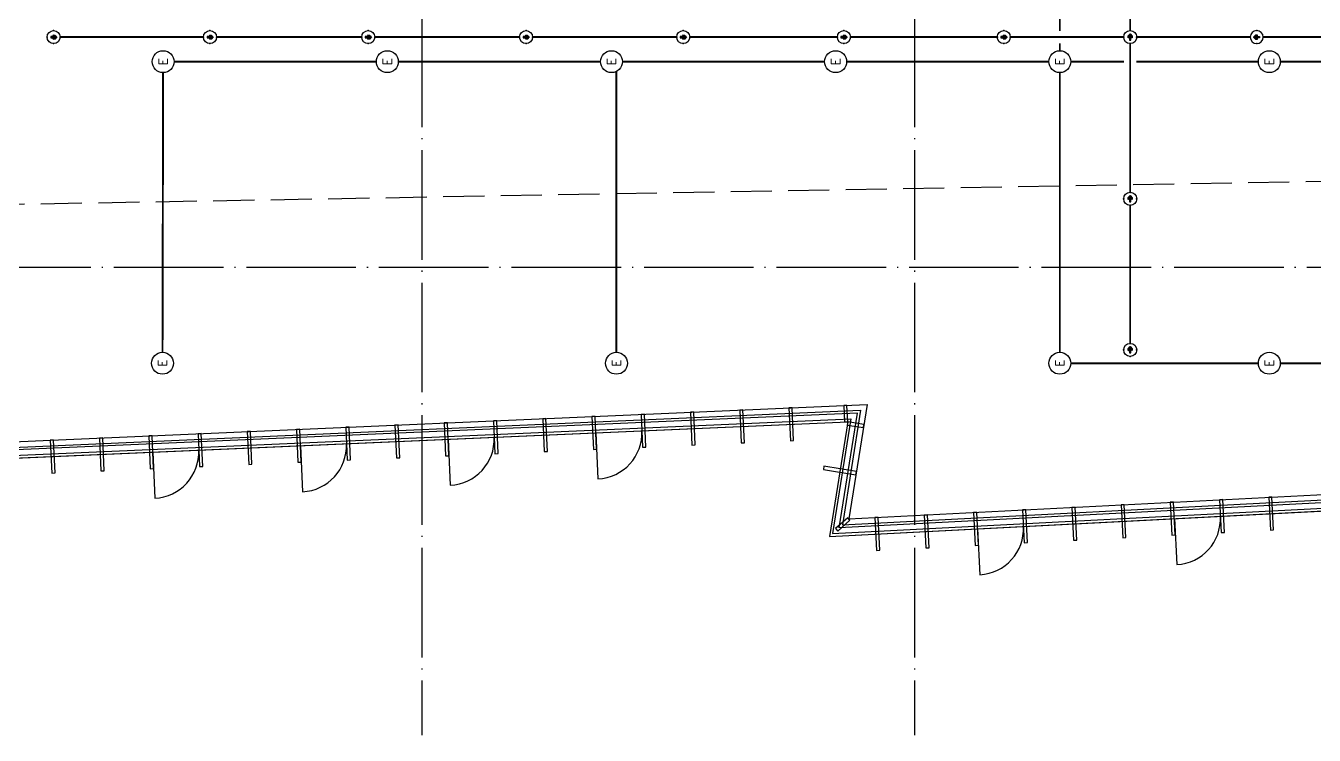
# Model space of a CAD drawing. Extents: x -288892 to 250096, y -100054 to 404668.
# Drawn here: x 25170 to 48698, y 80555 to 93504 of the extents above; entities that cross this region are included whole.
import ezdxf
from ezdxf.enums import TextEntityAlignment as Align
from ezdxf.xclip import XClip

# ---------------------------------------------------------------- set-up
doc = ezdxf.new("R2010")
doc.units = 0
doc.header["$LTSCALE"] = 1000
doc.header["$MEASUREMENT"] = 0
for name, pattern in [('104-14# 核心筒$0$DOTE', [2.42, 2, -0.2, 0.02, -0.2]), ('DASH', [0.35, 0.25, -0.1]), ('X-104 14#平面$0$109 3#平面$0$DASH', [0.35, 0.25, -0.1])]:
    doc.linetypes.add(name, pattern=pattern)
doc.layers.get('0').update_dxf_attribs({"linetype": 'CONTINUOUS'})
for name, color, linetype in [('104-14# 核心筒$0$A_AXIS-轴线', 36, '104-14# 核心筒$0$DOTE'), ('14#楼幕墙$0$A-C_玻璃幕墙', 140, 'CONTINUOUS'), ('14#楼幕墙$0$A-C_窗', 140, 'CONTINUOUS'), ('EQUIP-照明', 3, 'CONTINUOUS'), ('WIRE-应急', 2, 'DASH'), ('X-104 14#平面$0$A-C_玻璃幕墙', 140, 'CONTINUOUS'), ('X-104 14#平面$0$A-SUR_吊顶', 40, 'CONTINUOUS')]:
    doc.layers.add(name, color=color, linetype=linetype)
doc.layers.add('X-104 14#平面$0$000套内', color=226, linetype='CONTINUOUS', lineweight=30)
doc.styles.add('_TEL_DIM', font='SIMPLEX', dxfattribs={"width": 0.8, "height": 3.5, "bigfont": 'HZTXT'})

# ---------------------------------------------------------------- blocks, each defined once
blk = doc.blocks.new('14#楼幕墙$0$A$C103B1A8E')
blk.add_lwpolyline([(0, 0), (60, 0), (60, 600), (0, 600)], close=True)
blk = doc.blocks.new('14#楼幕墙$0$A$C678332E3')
blk.add_lwpolyline([(0, 0), (60, 0), (60, 300), (0, 300)], close=True)
blk = doc.blocks.new('14#楼幕墙$0$A$C09283E46')
for name, p, rotation in [('14#楼幕墙$0$A$C103B1A8E', (-14985, -1899), 2.410065309878989e-12), ('14#楼幕墙$0$A$C103B1A8E', (-14085, -1899), 2.410065309878989e-12), ('14#楼幕墙$0$A$C103B1A8E', (-13185, -1899), 2.410065309878989e-12), ('14#楼幕墙$0$A$C103B1A8E', (-12285, -1899), 2.410065309878989e-12), ('14#楼幕墙$0$A$C103B1A8E', (-11385, -1899), 2.410065309878989e-12), ('14#楼幕墙$0$A$C103B1A8E', (-10485, -1899), 2.410065309878989e-12), ('14#楼幕墙$0$A$C103B1A8E', (-9585, -1899), 2.410065309878989e-12), ('14#楼幕墙$0$A$C103B1A8E', (-8685, -1899), 2.410065309878989e-12), ('14#楼幕墙$0$A$C103B1A8E', (-7785, -1899), 2.410065309878989e-12), ('14#楼幕墙$0$A$C103B1A8E', (-6885, -1899), 2.410065309878989e-12), ('14#楼幕墙$0$A$C103B1A8E', (-5985, -1899), 2.410065309878989e-12), ('14#楼幕墙$0$A$C103B1A8E', (-5085, -1899), 2.410065309878989e-12), ('14#楼幕墙$0$A$C103B1A8E', (-4185, -1899), 2.410065309878989e-12), ('14#楼幕墙$0$A$C103B1A8E', (-3285, -1899), 2.410065309878989e-12), ('14#楼幕墙$0$A$C103B1A8E', (-2385, -1899), 2.410065309878989e-12), ('14#楼幕墙$0$A$C103B1A8E', (-1485, -1899), 2.410065309878989e-12), ('14#楼幕墙$0$A$C678332E3', (-484, -1599), 359.9999999999987), ('14#楼幕墙$0$A$C678332E3', (-424, -1599), 258.4518973650799), ('14#楼幕墙$0$A$C103B1A8E', (-892, -2391), 258.4518973650774), ('14#楼幕墙$0$A$C678332E3', (-731, -3537), 309.2259486825447), ('14#楼幕墙$0$A$C103B1A8E', (2, -3967), 0.4546658823147814), ('14#楼幕墙$0$A$C103B1A8E', (902, -3960), 0.4546658823147814), ('14#楼幕墙$0$A$C103B1A8E', (1802, -3953), 0.4546658823147814), ('14#楼幕墙$0$A$C103B1A8E', (2701, -3946), 0.4546658823147814), ('14#楼幕墙$0$A$C103B1A8E', (3601, -3938), 0.4546658823147814), ('14#楼幕墙$0$A$C103B1A8E', (4501, -3931), 0.4546658823147814), ('14#楼幕墙$0$A$C103B1A8E', (5401, -3924), 0.4546658823147814), ('14#楼幕墙$0$A$C103B1A8E', (6301, -3917), 0.4546658823147814), ('14#楼幕墙$0$A$C103B1A8E', (7201, -3910), 0.4546658823147814)]:
    blk.add_blockref(name, p, dxfattribs=dict(rotation=rotation))
blk = doc.blocks.new('14#楼幕墙$0$A$C2CD63A88')
blk.add_lwpolyline([(0, 670), (0, -170)])
blk.add_arc((0, 670), 840, 270, 0)
blk = doc.blocks.new('14#楼幕墙')
at = {"layer": '14#楼幕墙$0$A-C_玻璃幕墙'}
for p, q in [((-5636, 84575), (40532, 86591)), ((40081, 84396), (83848, 86653)), ((40200, 84502), (83848, 86753)), ((40532, 86591), (40200, 84502)), ((-5760, 84469), (40414, 86485)), ((39845, 84184), (83846, 86453)), ((39904, 84237), (83846, 86503)), ((40414, 86485), (40081, 84396)), ((-6010, 84258), (40178, 86275)), ((-5947, 84311), (40237, 86328)), ((40178, 86275), (39845, 84184)), ((40237, 86328), (39904, 84237))]:
    blk.add_line(p, q, dxfattribs=at)
at = {"layer": '14#楼幕墙$0$A-C_玻璃幕墙', "rotation": 2.499999999999448}
blk.add_blockref('14#楼幕墙$0$A$C09283E46', (40532, 87891), dxfattribs=at)
at = {"layer": '14#楼幕墙$0$A-C_窗'}
for p, rotation in [((35611, 85405), 2.499999999979593), ((32913, 85287), 2.499999999979593), ((27518, 85052), 2.499999999979593), ((30216, 85169), 2.499999999979593), ((46179, 83839), 2.951784843777751), ((42583, 83654), 2.951784843777751)]:
    blk.add_blockref('14#楼幕墙$0$A$C2CD63A88', p, dxfattribs=dict(at, rotation=rotation))
blk = doc.blocks.new('104-14# 核心筒')
at = {"layer": '104-14# 核心筒$0$A_AXIS-轴线'}
for p, q in [((32400, 139634), (32400, 80555)), ((41400, 139634), (41400, 80555)), ((-9520, 89100), (68400, 89100))]:
    blk.add_line(p, q, dxfattribs=at)
blk = doc.blocks.new('X-104 14#平面')
at = {"layer": 'X-104 14#平面$0$000套内'}
blk.add_lwpolyline([(23450, 85695), (23450, 95600), (26550, 95600), (26550, 96800), (32300, 96800), (32300, 96700), (41500, 96700), (41500, 105700), (36000, 105700), (36000, 110450), (50400, 110450), (50400, 96800), (59400, 96800), (59400, 85343), (40022, 84343), (40355, 86433), (23450, 85695)], close=True, dxfattribs=at)
at = {"layer": 'X-104 14#平面$0$A-C_玻璃幕墙'}
blk.add_lwpolyline([(109062, 84668), (119297, 99814), (117563, 100200), (120742, 127895), (99427, 133825), (92631, 109400), (86987, 109400), (86987, 110600), (8392, 110600), (5689, 97881), (-2734, 99671), (-6010, 84258), (40178, 86275), (39845, 84184), (83846, 86453)], close=True, dxfattribs=at)
at = {"layer": 'X-104 14#平面$0$A-SUR_吊顶', "linetype": 'X-104 14#平面$0$109 3#平面$0$DASH', "ltscale": 3}
blk.add_lwpolyline([(82467, 86682), (83500, 89366), (52927, 88085), (53491, 90740), (17309, 90108), (22065, 106695), (62738, 107720), (62308, 106691), (92309, 108057)], dxfattribs=at)
ref = blk.add_blockref('104-14# 核心筒', (0, 0))
XClip(ref).set_block_clipping_path([(-38664.3623821461, -25500), (139216.5485069363, 330900)])
blk.add_blockref('14#楼幕墙', (0, 0))
blk = doc.blocks.new('$equip$00001838')
blk.add_circle((0, 0), 0.5)
at = {"color": 7, "style": '_TEL_DIM'}
blk.add_attdef('$TEXT$', text='', height=0.4, dxfattribs=at).set_placement((0, 0), align=Align.MIDDLE_CENTER)
at = {"color": 7, "style": '_TEL_DIM', "flags": 1}
blk.add_attdef('A', text='', height=0.00002, dxfattribs=at).set_placement((0, 0), align=Align.MIDDLE_CENTER)
blk = doc.blocks.new('$equip_U$00000283(晏大钊)')
at = {"color": 3}
for p, q in [((-0.07, 0.05), (-0.27, 0.05)), ((-0.27, 0.05), (-0.27, 0.05)), ((-0.26, 0.05), (-0.27, 0.04)), ((-0.25, 0.05), (-0.27, 0.03)), ((-0.24, 0.05), (-0.27, 0.02)), ((-0.23, 0.05), (-0.27, 0.01)), ((-0.22, 0.05), (-0.27, 0)), ((-0.2, 0.05), (-0.27, -0.01)), ((-0.19, 0.05), (-0.27, -0.03)), ((-0.18, 0.05), (-0.27, -0.04)), ((-0.17, 0.05), (-0.27, -0.05)), ((-0.16, 0.05), (-0.27, -0.06)), ((-0.27, 0.05), (-0.27, 0.05)), ((-0.26, 0.05), (-0.27, 0.04)), ((-0.25, 0.05), (-0.27, 0.03)), ((-0.24, 0.05), (-0.27, 0.02)), ((-0.23, 0.05), (-0.27, 0.01)), ((-0.22, 0.05), (-0.27, 0)), ((-0.2, 0.05), (-0.27, -0.01)), ((-0.19, 0.05), (-0.27, -0.03)), ((-0.18, 0.05), (-0.27, -0.04)), ((-0.17, 0.05), (-0.27, -0.05)), ((-0.16, 0.05), (-0.27, -0.06)), ((-0.15, 0.05), (-0.26, -0.06)), ((-0.15, 0.05), (-0.26, -0.06)), ((-0.14, 0.05), (-0.25, -0.06)), ((-0.14, 0.05), (-0.25, -0.06)), ((-0.13, 0.05), (-0.24, -0.06)), ((-0.13, 0.05), (-0.24, -0.06)), ((-0.11, 0.05), (-0.23, -0.06)), ((-0.11, 0.05), (-0.23, -0.06)), ((-0.1, 0.05), (-0.22, -0.06)), ((-0.1, 0.05), (-0.22, -0.06)), ((-0.09, 0.05), (-0.21, -0.06)), ((-0.09, 0.05), (-0.21, -0.06)), ((-0.08, 0.05), (-0.2, -0.06)), ((-0.08, 0.05), (-0.2, -0.06)), ((-0.07, 0.05), (-0.18, -0.06)), ((-0.07, 0.05), (-0.18, -0.06)), ((-0.06, 0.05), (-0.17, -0.06)), ((-0.06, 0.05), (-0.17, -0.06)), ((-0.05, 0.05), (-0.16, -0.06)), ((-0.05, 0.05), (-0.16, -0.06)), ((-0.04, 0.05), (-0.15, -0.06)), ((-0.04, 0.05), (-0.15, -0.06)), ((-0.02, 0.05), (-0.14, -0.06)), ((-0.02, 0.05), (-0.14, -0.06)), ((-0.01, 0.05), (-0.13, -0.06)), ((-0.01, 0.05), (-0.13, -0.06)), ((0, 0.05), (-0.12, -0.06)), ((0, 0.05), (-0.12, -0.06)), ((0.01, 0.05), (-0.11, -0.06)), ((0.01, 0.05), (-0.11, -0.06)), ((0.02, 0.05), (-0.09, -0.06)), ((0.02, 0.05), (-0.09, -0.06)), ((0.03, 0.05), (-0.08, -0.06)), ((0.03, 0.05), (-0.08, -0.06)), ((0.04, 0.05), (-0.07, -0.06)), ((0.04, 0.05), (-0.07, -0.06)), ((0.05, 0.05), (-0.06, -0.06)), ((0.05, 0.05), (-0.06, -0.06)), ((-0.04, 0.17), (-0.05, 0.16)), ((-0.04, 0.17), (-0.05, 0.16)), ((0.07, 0.05), (-0.05, -0.06)), ((0.07, 0.05), (-0.05, -0.06)), ((-0.03, 0.17), (-0.04, 0.16)), ((-0.02, 0.17), (-0.04, 0.15)), ((-0.03, 0.17), (-0.04, 0.16)), ((-0.02, 0.17), (-0.04, 0.15)), ((0.15, 0.13), (-0.04, -0.06)), ((0.15, 0.13), (-0.04, -0.06)), ((0.21, 0.08), (-0.04, -0.18)), ((0.17, 0.03), (-0.04, -0.18)), ((-0.01, 0.17), (-0.03, 0.15)), ((0, 0.17), (-0.03, 0.14)), ((-0.01, 0.17), (-0.03, 0.15)), ((0, 0.17), (-0.03, 0.14)), ((0.16, 0.13), (-0.03, -0.06)), ((0.16, 0.13), (-0.03, -0.06)), ((0.22, 0.07), (-0.03, -0.18)), ((0.17, 0.02), (-0.03, -0.18)), ((0.01, 0.17), (-0.02, 0.14)), ((0.01, 0.17), (-0.02, 0.14)), ((0.17, 0.12), (-0.02, -0.06)), ((0.17, 0.12), (-0.02, -0.06)), ((0.22, 0.07), (-0.02, -0.18)), ((0.17, 0.01), (-0.02, -0.18)), ((0.02, 0.17), (-0.01, 0.13)), ((0.03, 0.17), (-0.01, 0.13)), ((0.02, 0.17), (-0.01, 0.13)), ((0.03, 0.17), (-0.01, 0.13)), ((0.23, 0.06), (-0.01, -0.18)), ((0.05, 0.17), (0, 0.12)), ((0.06, 0.17), (0, 0.12)), ((0.05, 0.17), (0, 0.12)), ((0.06, 0.17), (0, 0.12)), ((0.17, 0.11), (0, -0.06)), ((0.17, 0.11), (0, -0.06)), ((0.24, 0.06), (0, -0.18)), ((0.07, 0.17), (0.01, 0.11)), ((0.07, 0.17), (0.01, 0.11)), ((0.18, 0.11), (0.01, -0.06)), ((0.18, 0.11), (0.01, -0.06)), ((0.08, 0.17), (0.02, 0.1)), ((0.09, 0.17), (0.02, 0.1)), ((0.08, 0.17), (0.02, 0.1)), ((0.09, 0.17), (0.02, 0.1)), ((0.18, 0.1), (0.02, -0.06)), ((0.18, 0.1), (0.02, -0.06)), ((0.24, 0.05), (0.02, -0.18)), ((0.1, 0.17), (0.03, 0.09)), ((0.11, 0.17), (0.03, 0.09)), ((0.1, 0.17), (0.03, 0.09)), ((0.11, 0.17), (0.03, 0.09)), ((0.19, 0.1), (0.03, -0.06)), ((0.19, 0.1), (0.03, -0.06)), ((0.25, 0.05), (0.03, -0.18)), ((0.12, 0.16), (0.04, 0.08)), ((0.12, 0.16), (0.04, 0.08)), ((0.19, 0.09), (0.04, -0.06)), ((0.19, 0.09), (0.04, -0.06)), ((0.25, 0.04), (0.04, -0.18)), ((0.12, 0.16), (0.05, 0.08)), ((0.12, 0.16), (0.05, 0.08)), ((0.13, 0.15), (0.05, 0.07)), ((0.13, 0.15), (0.05, 0.07)), ((0.2, 0.09), (0.05, -0.06)), ((0.2, 0.09), (0.05, -0.06)), ((0.26, 0.03), (0.05, -0.18)), ((0.14, 0.15), (0.06, 0.07)), ((0.14, 0.15), (0.06, 0.07)), ((0.14, 0.14), (0.06, 0.06)), ((0.14, 0.14), (0.06, 0.06)), ((0.21, 0.08), (0.06, -0.06)), ((0.16, 0.04), (0.06, -0.06)), ((0.27, 0.03), (0.06, -0.18)), ((0.15, 0.14), (0.07, 0.06)), ((0.15, 0.14), (0.07, 0.06)), ((0.27, 0.02), (0.07, -0.18)), ((0.28, 0.02), (0.08, -0.18)), ((0.28, 0.01), (0.09, -0.18)), ((0.28, 0.01), (0.09, -0.18)), ((0.29, 0.01), (0.1, -0.18)), ((0.29, 0.01), (0.1, -0.18)), ((0.3, 0), (0.16, -0.13)), ((0.3, 0), (0.16, -0.13)), ((0.21, 0.08), (0.17, 0.04)), ((0.21, 0.08), (0.18, 0.04)), ((0.22, 0.07), (0.19, 0.04)), ((0.22, 0.07), (0.2, 0.04)), ((0.23, 0.06), (0.21, 0.04)), ((0.24, 0.06), (0.21, 0.03)), ((0.24, 0.05), (0.21, 0.02)), ((0.25, 0.05), (0.21, 0.01)), ((0.25, 0.04), (0.21, 0)), ((0.26, 0.03), (0.21, -0.01)), ((0.27, 0.03), (0.21, -0.02)), ((0.27, 0.02), (0.21, -0.03)), ((0.28, 0.02), (0.21, -0.05)), ((-0.03, -0.15), (-0.05, -0.18)), ((-0.03, -0.15), (-0.05, -0.18)), ((0.17, 0), (-0.01, -0.18)), ((0.17, -0.01), (0, -0.18)), ((0.17, -0.03), (0.02, -0.18)), ((0.17, -0.04), (0.03, -0.18)), ((0.17, -0.05), (0.04, -0.18)), ((0.17, -0.05), (0.05, -0.18)), ((0.18, -0.05), (0.06, -0.18)), ((0.19, -0.05), (0.07, -0.18)), ((0.2, -0.05), (0.08, -0.18)), ((0.3, 0), (0.27, -0.03)), ((0.3, 0), (0.27, -0.03))]:
    blk.add_line(p, q, dxfattribs=at)
at = {"color": 3, "linetype": 'ByBlock', "ltscale": 5}
for p, q in [((-0.27, 0.05), (-0.27, -0.06)), ((0.07, 0.05), (-0.27, 0.05)), ((0.07, 0.05), (-0.06, 0.17)), ((-0.06, 0.17), (0.11, 0.17)), ((0.07, 0.05), (0.07, 0.05)), ((0.11, 0.17), (0.3, 0)), ((-0.27, -0.06), (0.07, -0.06)), ((-0.06, -0.18), (0.07, -0.06)), ((0.11, -0.18), (-0.06, -0.18)), ((0.07, -0.06), (0.07, -0.06)), ((0.3, 0), (0.11, -0.18))]:
    blk.add_line(p, q, dxfattribs=at)
at = {"color": 3}
blk.add_circle((0, 0), 0.595, dxfattribs=at)
for p in [(-0.59, 0), (0, 0.59), (0.59, 0), (0, -0.59)]:
    blk.add_point(p)
at = {"color": 7, "style": '_TEL_DIM', "flags": 1}
for tag in ['A', 'REMARK']:
    blk.add_attdef(tag, text='', height=0.000025, dxfattribs=at).set_placement((0, 0), align=Align.MIDDLE_CENTER)
blk = doc.blocks.new('$equip_U$00000284(晏大钊)')
for p in [(-0.298, 0), (0, 0.298), (0.298, 0), (0, -0.298)]:
    blk.add_point(p)
at = {"xscale": 0.5, "yscale": 0.5, "zscale": 0.5}
blk.add_blockref('$equip_U$00000283(晏大钊)', (0, 0), dxfattribs=at)
at = {"color": 7, "style": '_TEL_DIM', "flags": 1}
for tag in ['A', 'REMARK']:
    blk.add_attdef(tag, text='', height=0.0000125, dxfattribs=at).set_placement((0, 0), align=Align.MIDDLE_CENTER)
blk = doc.blocks.new('$equip_U$00000302(HT0843)')
for p in [(-0.298, 0), (0, 0.298), (0.298, 0), (0, -0.298)]:
    blk.add_point(p)
at = {"rotation": 180}
blk.add_blockref('$equip_U$00000284(晏大钊)', (0, 0), dxfattribs=at)
at = {"color": 7, "style": '_TEL_DIM', "flags": 1}
for tag in ['A', 'REMARK']:
    blk.add_attdef(tag, text='', height=0.0000125, dxfattribs=at).set_placement((0, 0), align=Align.MIDDLE_CENTER)

msp = doc.modelspace()

# ---------------------------------------------------------------- linework, layer by layer
at = {"layer": 'WIRE-应急', "linetype": 'DASH', "const_width": 35}
for points in [[(44052, 97842), (44052, 93410)], [(45337, 93416), (45337, 96167)], [(25798, 93297), (28415, 93297)], [(28653, 93297), (31305, 93297)], [(31543, 93297), (34186, 93297)], [(34424, 93297), (37057, 93297)], [(37295, 93297), (39990, 93297)], [(40228, 93297), (42910, 93297)], [(43148, 93297), (45218, 93297)], [(44052, 93185), (44052, 93049)], [(45337, 90464), (45337, 93178)], [(47528, 93297), (45458, 93297)], [(50449, 93297), (47766, 93297)], [(27878, 92849), (31572, 92849)], [(31972, 92849), (35665, 92849)], [(36065, 92849), (39758, 92849)], [(40158, 92849), (43852, 92849)], [(44252, 92849), (45225, 92849)], [(45450, 92849), (47677, 92849)], [(48077, 92849), (52926, 92849)], [(27667, 87544), (27678, 92649)], [(35956, 87544), (35956, 92671)], [(44052, 92649), (44052, 87544)], [(45337, 87706), (45337, 90226)], [(44252, 87344), (47677, 87344)], [(48077, 87344), (52926, 87344)]]:
    msp.add_lwpolyline(points, dxfattribs=at)

# ---------------------------------------------------------------- block references
msp.add_blockref('X-104 14#平面', (0, 0))
at = {"layer": 'EQUIP-照明', "yscale": 400, "zscale": 400}
for p, xscale, rotation in [((25679, 93297), 400, 180), ((28534, 93297), 400, 180), ((31424, 93297), 400, 180), ((34305, 93297), 400, 180), ((37176, 93297), 400, 180), ((40109, 93297), 400, 180), ((43029, 93297), 400, 180), ((45337, 93297), 400, 270), ((47647, 93297), -400, 180), ((45337, 90345), 400, 270), ((45337, 87587), 400, 270)]:
    msp.add_blockref('$equip_U$00000302(HT0843)', p, dxfattribs=dict(at, xscale=xscale, rotation=rotation))
at = {"layer": 'EQUIP-照明', "xscale": 400, "yscale": 400, "zscale": 400, "rotation": 90}
for p in [(27678, 92849), (31772, 92849), (35865, 92849), (39958, 92849), (44052, 92849), (47877, 92849), (27666, 87344), (35956, 87344), (44052, 87344), (47877, 87344)]:
    msp.add_blockref('$equip$00001838', p, dxfattribs=at).add_auto_attribs({'$TEXT$': 'E'})

doc.saveas('drawing.dxf')
